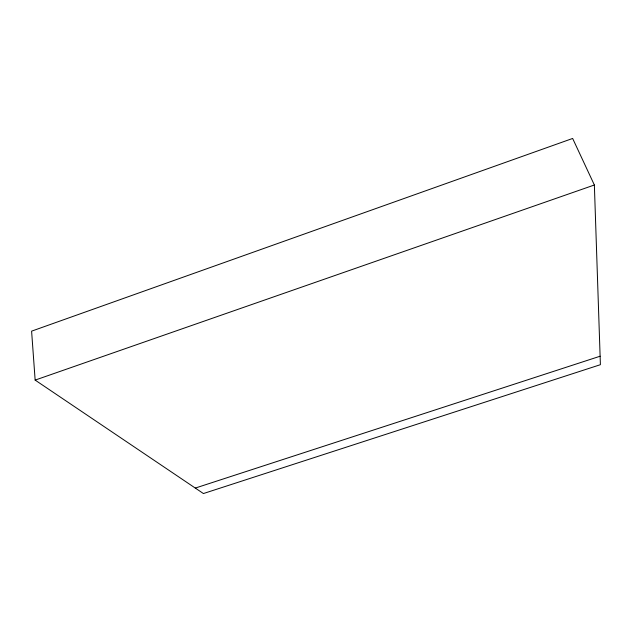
<?xml version="1.0" encoding="UTF-8"?>
<svg xmlns="http://www.w3.org/2000/svg" width="632" height="632" viewBox="0 0 632 632"><rect width="100%" height="100%" fill="white"/><g stroke="black" fill="none" stroke-linecap="round" stroke-linejoin="round"><path stroke-width="0.95" d="M35.147 380.101L594.364 185.002L572.647 138.455L31.6 331.152L35.147 380.101L203.417 493.545L600.4 364.696L594.364 185.002M195.296 488.07L600.116 356.219"/></g></svg>
